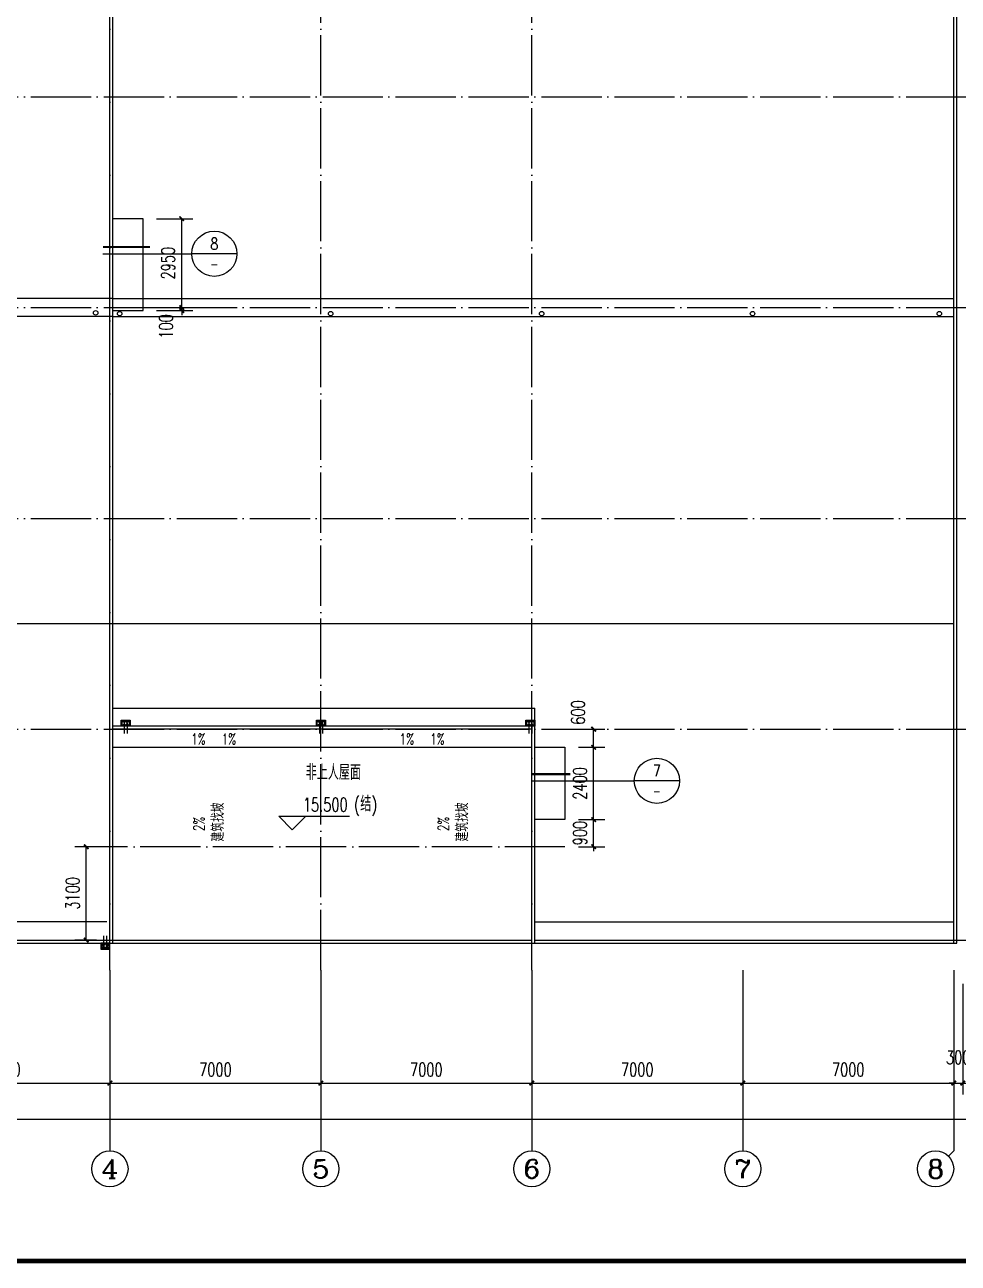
# Model space of a CAD drawing. Extents: x -4747 to 1060961, y -766984 to 396631.
# Drawn here: x 496719 to 527695, y -205239 to -164117 of the extents above; entities that cross this region are included whole.
import ezdxf
from ezdxf.enums import TextEntityAlignment as Align

# ---------------------------------------------------------------- set-up
doc = ezdxf.new("R2010")
doc.units = 0
doc.header["$LTSCALE"] = 1000
doc.header["$MEASUREMENT"] = 0
doc.linetypes.add('DOTE', pattern=[2.42, 2, -0.2, 0.02, -0.2])
doc.layers.get('0').update_dxf_attribs({"linetype": 'CONTINUOUS'})
doc.layers.get('DEFPOINTS').update_dxf_attribs({"linetype": 'CONTINUOUS'})
for name, color, linetype in [('AXIS', 3, 'CONTINUOUS'), ('AXIS_TEXT', 7, 'CONTINUOUS'), ('DIM_ELEV', 3, 'CONTINUOUS'), ('DIM_IDEN', 3, 'CONTINUOUS'), ('DIM_SYMB', 3, 'CONTINUOUS'), ('DOTE', 1, 'DOTE'), ('PUB_DIM', 3, 'CONTINUOUS'), ('PUB_TEXT', 7, 'CONTINUOUS'), ('PUB_TITLE', 4, 'CONTINUOUS'), ('屋面', 4, 'CONTINUOUS'), ('雨水管', 2, 'CONTINUOUS')]:
    doc.layers.add(name, color=color, linetype=linetype)
doc.styles.add('_TCH_AXIS', font='COMPLEX', dxfattribs={"bigfont": 'GBCBIG'})
doc.styles.add('_TCH_DIM', font='SIMPLEX', dxfattribs={"bigfont": 'GBCBIG'})
doc.styles.add('_TCH_LABEL', font='COMPLEX', dxfattribs={"bigfont": 'GBCBIG'})
doc.styles.add('COMPLEX', font='complex_.ttf')
doc.styles.add('DIM_FONT', font='SIMPLEX', dxfattribs={"width": 0.7, "bigfont": 'GBCBIG'})
doc.styles.get("Standard").update_dxf_attribs({"font": 'gbenor.shx', "bigfont": 'gbcbig.shx'})
doc.dimstyles.new('DIMN150', dxfattribs={"dimscale": 1.5, "dimtxt": 300, "dimasz": 100, "dimexe": 250, "dimexo": 300, "dimgap": 150, "dimtad": 1, "dimdec": 0, "dimzin": 0, "dimtxsty": 'DIM_FONT', "dimblk": 'ARCHTICK', "dimcen": 0.09, "dimclrt": 7, "dimazin": 3, "dimtfac": 1, "dimtdec": 0, "dimtix": 1, "dimtmove": 0, "dimatfit": 3, "dimtolj": 1, "dimtzin": 0})

# ---------------------------------------------------------------- blocks, each defined once
blk = doc.blocks.new('A$C53222BD9')
at = {"layer": 'PUB_TEXT'}
for p, q in [((100, 100), (100, 440)), ((200, 100), (200, 440)), ((0, 200), (0, 0)), ((300, 200), (0, 200)), ((0, 0), (300, 0)), ((270, 170), (30, 170)), ((30, 170), (30, 30)), ((30, 170), (107, 125)), ((30, 30), (107, 75)), ((30, 30), (270, 30)), ((193, 125), (270, 170)), ((193, 75), (270, 30)), ((270, 30), (270, 170)), ((300, 0), (300, 200))]:
    blk.add_line(p, q, dxfattribs=at)
blk.add_circle((150, 100), 50, dxfattribs=at)
blk = doc.blocks.new('_ARCHTICK')
at = {"color": 0, "linetype": 'BYBLOCK', "const_width": 0.4}
blk.add_lwpolyline([(-0.5, -0.5), (0.5, 0.5)], dxfattribs=at)
blk = doc.blocks.new('*D204')
at = {"layer": 'DEFPOINTS', "color": 0}
for p in [(500645, -170558), (501926, -170558), (500645, -173508)]:
    blk.add_point(p, dxfattribs=at)
at = {"layer": 'PUB_DIM', "color": 0}
for p, q in [((501095, -170558), (502301, -170558)), ((501926, -173508), (501926, -170558)), ((501095, -173508), (502301, -173508))]:
    blk.add_line(p, q, dxfattribs=at)
at = {"layer": 'PUB_DIM', "color": 0, "xscale": 150, "yscale": 150, "zscale": 150}
for p, rotation in [((501926, -170558), 90), ((501926, -173508), 270)]:
    blk.add_blockref('_ARCHTICK', p, dxfattribs=dict(at, rotation=rotation))
at = {"layer": 'PUB_DIM', "color": 7, "insert": (501476, -172033), "char_height": 450, "attachment_point": 5, "rotation": 90, "style": 'DIM_FONT'}
blk.add_mtext('\\A1;2950', dxfattribs=at)
blk = doc.blocks.new('*D205')
at = {"layer": 'DEFPOINTS', "color": 0}
for p in [(500645, -173508), (501926, -173508), (500645, -173608)]:
    blk.add_point(p, dxfattribs=at)
at = {"layer": 'PUB_DIM', "color": 0}
for p, q in [((501095, -173508), (502301, -173508)), ((501926, -173508), (501926, -173358)), ((501926, -173608), (501926, -173508)), ((501095, -173608), (502301, -173608)), ((501926, -173608), (501926, -173758))]:
    blk.add_line(p, q, dxfattribs=at)
at = {"layer": 'PUB_DIM', "color": 0, "xscale": 150, "yscale": 150, "zscale": 150}
for p, rotation in [((501926, -173508), 270), ((501926, -173608), 90)]:
    blk.add_blockref('_ARCHTICK', p, dxfattribs=dict(at, rotation=rotation))
at = {"layer": 'PUB_DIM', "color": 7, "insert": (501409, -174133), "char_height": 450, "attachment_point": 5, "rotation": 90, "style": 'DIM_FONT'}
blk.add_mtext('\\A1;100', dxfattribs=at)
blk = doc.blocks.new('*D785')
at = {"layer": 'DEFPOINTS', "color": 0}
for p in [(514645, -187508), (515596, -187508), (514645, -188108)]:
    blk.add_point(p, dxfattribs=at)
at = {"layer": 'PUB_DIM', "color": 0}
for p, q in [((515095, -187508), (515971, -187508)), ((515596, -188108), (515596, -187508)), ((515095, -188108), (515971, -188108))]:
    blk.add_line(p, q, dxfattribs=at)
at = {"layer": 'PUB_DIM', "color": 0, "xscale": 150, "yscale": 150, "zscale": 150}
for p, rotation in [((515596, -187508), 90), ((515596, -188108), 270)]:
    blk.add_blockref('_ARCHTICK', p, dxfattribs=dict(at, rotation=rotation))
at = {"layer": 'PUB_DIM', "color": 7, "insert": (515079, -186953), "char_height": 450, "attachment_point": 5, "rotation": 90, "style": 'DIM_FONT'}
blk.add_mtext('\\A1;600', dxfattribs=at)
blk = doc.blocks.new('*D786')
at = {"layer": 'DEFPOINTS', "color": 0}
for p in [(514645, -188108), (515596, -188108), (514645, -190508)]:
    blk.add_point(p, dxfattribs=at)
at = {"layer": 'PUB_DIM', "color": 0}
for p, q in [((515095, -188108), (515971, -188108)), ((515596, -190508), (515596, -188108)), ((515095, -190508), (515971, -190508))]:
    blk.add_line(p, q, dxfattribs=at)
at = {"layer": 'PUB_DIM', "color": 0, "xscale": 150, "yscale": 150, "zscale": 150}
for p, rotation in [((515596, -188108), 90), ((515596, -190508), 270)]:
    blk.add_blockref('_ARCHTICK', p, dxfattribs=dict(at, rotation=rotation))
at = {"layer": 'PUB_DIM', "color": 7, "insert": (515146, -189308), "char_height": 450, "attachment_point": 5, "rotation": 90, "style": 'DIM_FONT'}
blk.add_mtext('\\A1;2400', dxfattribs=at)
blk = doc.blocks.new('*D787')
at = {"layer": 'DEFPOINTS', "color": 0}
for p in [(514645, -190508), (515596, -190508), (514645, -191408)]:
    blk.add_point(p, dxfattribs=at)
at = {"layer": 'PUB_DIM', "color": 0}
for p, q in [((515596, -190508), (515596, -190358)), ((515095, -190508), (515971, -190508)), ((515596, -191408), (515596, -190508)), ((515095, -191408), (515971, -191408)), ((515596, -191408), (515596, -191558))]:
    blk.add_line(p, q, dxfattribs=at)
at = {"layer": 'PUB_DIM', "color": 0, "xscale": 150, "yscale": 150, "zscale": 150}
for p, rotation in [((515596, -190508), 270), ((515596, -191408), 90)]:
    blk.add_blockref('_ARCHTICK', p, dxfattribs=dict(at, rotation=rotation))
at = {"layer": 'PUB_DIM', "color": 7, "insert": (515146, -190958), "char_height": 450, "attachment_point": 5, "rotation": 90, "style": 'DIM_FONT'}
blk.add_mtext('\\A1;900', dxfattribs=at)
blk = doc.blocks.new('*D834')
at = {"layer": 'AXIS', "color": 0}
for p, q in [((492545, -195958), (492545, -199633)), ((499545, -195958), (499545, -199633)), ((492545, -199258), (499545, -199258))]:
    blk.add_line(p, q, dxfattribs=at)
at = {"layer": 'DEFPOINTS', "color": 0}
for p in [(492545, -195508), (499545, -195508), (499545, -199258)]:
    blk.add_point(p, dxfattribs=at)
at = {"layer": 'AXIS', "color": 0, "xscale": 150, "yscale": 150, "zscale": 150, "rotation": 180}
blk.add_blockref('_ARCHTICK', (492545, -199258), dxfattribs=at)
at = {"layer": 'AXIS', "color": 0, "xscale": 150, "yscale": 150, "zscale": 150}
blk.add_blockref('_ARCHTICK', (499545, -199258), dxfattribs=at)
at = {"layer": 'AXIS', "color": 7, "insert": (496045, -198808), "char_height": 450, "attachment_point": 5, "style": 'DIM_FONT'}
blk.add_mtext('\\A1;7000', dxfattribs=at)
blk = doc.blocks.new('*D835')
at = {"layer": 'AXIS', "color": 0}
for p, q in [((499545, -195958), (499545, -199633)), ((506545, -195958), (506545, -199633)), ((499545, -199258), (506545, -199258))]:
    blk.add_line(p, q, dxfattribs=at)
at = {"layer": 'DEFPOINTS', "color": 0}
for p in [(499545, -195508), (506545, -195508), (506545, -199258)]:
    blk.add_point(p, dxfattribs=at)
at = {"layer": 'AXIS', "color": 0, "xscale": 150, "yscale": 150, "zscale": 150, "rotation": 180}
blk.add_blockref('_ARCHTICK', (499545, -199258), dxfattribs=at)
at = {"layer": 'AXIS', "color": 0, "xscale": 150, "yscale": 150, "zscale": 150}
blk.add_blockref('_ARCHTICK', (506545, -199258), dxfattribs=at)
at = {"layer": 'AXIS', "color": 7, "insert": (503045, -198808), "char_height": 450, "attachment_point": 5, "style": 'DIM_FONT'}
blk.add_mtext('\\A1;7000', dxfattribs=at)
blk = doc.blocks.new('*D836')
at = {"layer": 'AXIS', "color": 0}
for p, q in [((506545, -195958), (506545, -199633)), ((513545, -195958), (513545, -199633)), ((506545, -199258), (513545, -199258))]:
    blk.add_line(p, q, dxfattribs=at)
at = {"layer": 'DEFPOINTS', "color": 0}
for p in [(506545, -195508), (513545, -195508), (513545, -199258)]:
    blk.add_point(p, dxfattribs=at)
at = {"layer": 'AXIS', "color": 0, "xscale": 150, "yscale": 150, "zscale": 150, "rotation": 180}
blk.add_blockref('_ARCHTICK', (506545, -199258), dxfattribs=at)
at = {"layer": 'AXIS', "color": 0, "xscale": 150, "yscale": 150, "zscale": 150}
blk.add_blockref('_ARCHTICK', (513545, -199258), dxfattribs=at)
at = {"layer": 'AXIS', "color": 7, "insert": (510045, -198808), "char_height": 450, "attachment_point": 5, "style": 'DIM_FONT'}
blk.add_mtext('\\A1;7000', dxfattribs=at)
blk = doc.blocks.new('*D837')
at = {"layer": 'AXIS', "color": 0}
for p, q in [((513545, -195958), (513545, -199633)), ((520545, -195958), (520545, -199633)), ((513545, -199258), (520545, -199258))]:
    blk.add_line(p, q, dxfattribs=at)
at = {"layer": 'DEFPOINTS', "color": 0}
for p in [(513545, -195508), (520545, -195508), (520545, -199258)]:
    blk.add_point(p, dxfattribs=at)
at = {"layer": 'AXIS', "color": 0, "xscale": 150, "yscale": 150, "zscale": 150, "rotation": 180}
blk.add_blockref('_ARCHTICK', (513545, -199258), dxfattribs=at)
at = {"layer": 'AXIS', "color": 0, "xscale": 150, "yscale": 150, "zscale": 150}
blk.add_blockref('_ARCHTICK', (520545, -199258), dxfattribs=at)
at = {"layer": 'AXIS', "color": 7, "insert": (517045, -198808), "char_height": 450, "attachment_point": 5, "style": 'DIM_FONT'}
blk.add_mtext('\\A1;7000', dxfattribs=at)
blk = doc.blocks.new('*D838')
at = {"layer": 'AXIS', "color": 0}
for p, q in [((520545, -195958), (520545, -199633)), ((527545, -195958), (527545, -199633)), ((520545, -199258), (527545, -199258))]:
    blk.add_line(p, q, dxfattribs=at)
at = {"layer": 'DEFPOINTS', "color": 0}
for p in [(520545, -195508), (527545, -195508), (527545, -199258)]:
    blk.add_point(p, dxfattribs=at)
at = {"layer": 'AXIS', "color": 0, "xscale": 150, "yscale": 150, "zscale": 150, "rotation": 180}
blk.add_blockref('_ARCHTICK', (520545, -199258), dxfattribs=at)
at = {"layer": 'AXIS', "color": 0, "xscale": 150, "yscale": 150, "zscale": 150}
blk.add_blockref('_ARCHTICK', (527545, -199258), dxfattribs=at)
at = {"layer": 'AXIS', "color": 7, "insert": (524045, -198808), "char_height": 450, "attachment_point": 5, "style": 'DIM_FONT'}
blk.add_mtext('\\A1;7000', dxfattribs=at)
blk = doc.blocks.new('*D839')
at = {"layer": 'AXIS', "color": 0}
for p, q in [((527545, -195958), (527545, -199633)), ((527845, -195958), (527845, -199633)), ((527545, -199258), (527395, -199258)), ((527545, -199258), (527845, -199258)), ((527845, -199258), (527995, -199258))]:
    blk.add_line(p, q, dxfattribs=at)
at = {"layer": 'DEFPOINTS', "color": 0}
for p in [(527545, -195508), (527845, -195508), (527845, -199258)]:
    blk.add_point(p, dxfattribs=at)
at = {"layer": 'AXIS', "color": 0, "xscale": 150, "yscale": 150, "zscale": 150}
blk.add_blockref('_ARCHTICK', (527545, -199258), dxfattribs=at)
at = {"layer": 'AXIS', "color": 0, "xscale": 150, "yscale": 150, "zscale": 150, "rotation": 180}
blk.add_blockref('_ARCHTICK', (527845, -199258), dxfattribs=at)
at = {"layer": 'AXIS', "color": 7, "insert": (527695, -198407), "char_height": 450, "attachment_point": 5, "style": 'DIM_FONT'}
blk.add_mtext('\\A1;300', dxfattribs=at)
blk = doc.blocks.new('*D848')
at = {"layer": 'AXIS', "color": 0}
for p, q in [((478445, -196258), (478445, -200833)), ((578945, -196258), (578945, -200833)), ((478445, -200458), (578945, -200458))]:
    blk.add_line(p, q, dxfattribs=at)
at = {"layer": 'DEFPOINTS', "color": 0}
for p in [(478445, -195808), (578945, -195808), (578945, -200458)]:
    blk.add_point(p, dxfattribs=at)
at = {"layer": 'AXIS', "color": 0, "xscale": 150, "yscale": 150, "zscale": 150, "rotation": 180}
blk.add_blockref('_ARCHTICK', (478445, -200458), dxfattribs=at)
at = {"layer": 'AXIS', "color": 0, "xscale": 150, "yscale": 150, "zscale": 150}
blk.add_blockref('_ARCHTICK', (578945, -200458), dxfattribs=at)
at = {"layer": 'AXIS', "color": 7, "insert": (528695, -200008), "char_height": 450, "attachment_point": 5, "style": 'DIM_FONT'}
blk.add_mtext('\\A1;100500', dxfattribs=at)
blk = doc.blocks.new('*D849')
at = {"layer": 'DEFPOINTS', "color": 0}
for p in [(498760, -191408), (499545, -191408), (499545, -194508)]:
    blk.add_point(p, dxfattribs=at)
at = {"layer": 'PUB_DIM', "color": 0}
for p, q in [((499095, -191408), (498385, -191408)), ((498760, -194508), (498760, -191408)), ((499095, -194508), (498385, -194508))]:
    blk.add_line(p, q, dxfattribs=at)
at = {"layer": 'PUB_DIM', "color": 0, "xscale": 150, "yscale": 150, "zscale": 150}
for p, rotation in [((498760, -191408), 90), ((498760, -194508), 270)]:
    blk.add_blockref('_ARCHTICK', p, dxfattribs=dict(at, rotation=rotation))
at = {"layer": 'PUB_DIM', "color": 7, "insert": (498310, -192958), "char_height": 450, "attachment_point": 5, "rotation": 90, "style": 'DIM_FONT'}
blk.add_mtext('\\A1;3100', dxfattribs=at)
blk = doc.blocks.new('_AXISO')
blk.add_circle((0, 0), 0.5)
at = {"layer": 'AXIS_TEXT', "style": 'COMPLEX', "width": 1.041667}
blk.add_attdef('A', text='', height=0.56, dxfattribs=at).set_placement((-0.25, -0.28), (0.25, -0.28), align=Align.FIT)

msp = doc.modelspace()

# ---------------------------------------------------------------- linework, layer by layer
at = {"layer": 'AXIS'}
for p, q in [((499544.9, -195507.9), (499544.9, -201507.9)), ((506544.9, -195507.9), (506544.9, -201507.9)), ((513544.9, -195507.9), (513544.9, -201507.9)), ((520544.9, -195507.9), (520544.9, -201507.9)), ((527544.9, -195507.9), (527544.9, -201507.9)), ((527369.2, -201683.7), (527544.9, -201507.9))]:
    msp.add_line(p, q, dxfattribs=at)
at = {"layer": 'DIM_ELEV'}
for p, q in [((505596, -190844.5), (505146, -190394.5)), ((505146, -190394.5), (507493.5, -190394.5)), ((505596, -190844.5), (506046, -190394.5))]:
    msp.add_line(p, q, dxfattribs=at)
at = {"layer": 'DIM_IDEN'}
for p, q in [((499313.4, -171721.3), (501593.9, -171721.3)), ((501593.9, -171721.3), (502258.9, -171721.3)), ((503758.9, -171721.3), (502258.9, -171721.3)), ((513544.9, -189221.8), (516529.7, -189221.8)), ((516529.7, -189221.8), (516944.8, -189221.8)), ((518444.8, -189221.8), (516944.8, -189221.8))]:
    msp.add_line(p, q, dxfattribs=at)
at = {"layer": 'DIM_IDEN', "const_width": 75}
for points in [[(499313.4, -171496.3), (500874.4, -171496.3)], [(513544.9, -188996.8), (514819.3, -188996.8)]]:
    msp.add_lwpolyline(points, dxfattribs=at)
at = {"layer": 'DIM_IDEN'}
for centre in [(503008.9, -171721.3), (517694.8, -189221.8)]:
    msp.add_circle(centre, 750, dxfattribs=at)
at = {"layer": 'DIM_SYMB', "linetype": 'BYBLOCK'}
for points in [[(496788.8, -173533.5, 0, 0, 0), (497611.5, -173533.5, 96, 0, 0), (497971.5, -173533.5, 0, 0, 0)], [(502115.6, -187833.5, 0, 0, 0), (501293, -187833.5, 96, 0, 0), (500933, -187833.5, 0, 0, 0)], [(503789.3, -187833.5, 0, 0, 0), (504612, -187833.5, 96, 0, 0), (504972, -187833.5, 0, 0, 0)], [(509034.1, -187833.5, 0, 0, 0), (508211.5, -187833.5, 96, 0, 0), (507851.5, -187833.5, 0, 0, 0)], [(510707.8, -187833.5, 0, 0, 0), (511530.5, -187833.5, 96, 0, 0), (511890.5, -187833.5, 0, 0, 0)], [(502805.2, -192435.1, 0, 0, 0), (502805.2, -189251, 96, 0, 0), (502805.2, -188891, 0, 0, 0)], [(510914.5, -192435.1, 0, 0, 0), (510914.5, -189251, 96, 0, 0), (510914.5, -188891, 0, 0, 0)], [(496788.8, -194233.5, 0, 0, 0), (497611.5, -194233.5, 96, 0, 0), (497971.5, -194233.5, 0, 0, 0)]]:
    msp.add_lwpolyline(points, format="xyseb", dxfattribs=at)
at = {"layer": 'DOTE'}
for p, q in [((499544.9, -195507.9), (499544.9, -151507.9)), ((506544.9, -195507.9), (506544.9, -151507.9)), ((513544.9, -195507.9), (513544.9, -151507.9)), ((475144.9, -166507.9), (579844.9, -166507.9)), ((475144.9, -173507.9), (579844.9, -173507.9)), ((475144.9, -180507.9), (579844.9, -180507.9)), ((475144.9, -187507.9), (579844.9, -187507.9)), ((514644.9, -191407.9), (498544.9, -191407.9)), ((475144.9, -194507.9), (579844.9, -194507.9))]:
    msp.add_line(p, q, dxfattribs=at)
at = {"layer": 'PUB_TITLE', "const_width": 150}
msp.add_lwpolyline([(425670.8, -205164.3), (598770.8, -205164.3), (598770.8, -82014.3), (425670.8, -82014.3)], close=True, dxfattribs=at)
at = {"layer": '屋面'}
for points in [[(499644.9, -194607.9), (499644.9, -187407.9), (499644.9, -187407.9), (499644.9, -152407.9), (478444.9, -152407.9), (478444.9, -194607.9)], [(499544.9, -194607.9), (499544.9, -187407.9), (499544.9, -152507.9), (478544.9, -152507.9), (478544.9, -173507.9)], [(527544.9, -194607.9), (527544.9, -152407.9)], [(527644.9, -194607.9), (527644.9, -152407.9)], [(499644.9, -173607.9), (500644.9, -173607.9), (500644.9, -170557.9), (499644.9, -170557.9)], [(499644.9, -173207.9), (486244.9, -173207.9)], [(499644.9, -173207.9), (527544.9, -173207.9)], [(499644.9, -173807.9), (485644.9, -173807.9)], [(499644.9, -173807.9), (527544.9, -173807.9)], [(478544.9, -180607.9), (478544.9, -194507.9), (499444.9, -194507.9)], [(499644.9, -184007.9), (478544.9, -184007.9)], [(527544.9, -184007.9), (499644.9, -184007.9)], [(499644.9, -186807.9), (513644.9, -186807.9)], [(513644.9, -187407.9), (513644.9, -186807.9)], [(499644.9, -194607.9), (513544.9, -194607.9), (513644.9, -194607.9), (513644.9, -187407.9), (499644.9, -187407.9)], [(499644.9, -194507.9), (513544.9, -194507.9), (513544.9, -187507.9), (499644.9, -187507.9)], [(499644.9, -188107.9), (513544.9, -188107.9)], [(513644.9, -188107.9), (514644.9, -188107.9), (514644.9, -190507.9), (513644.9, -190507.9)], [(499444.9, -193907.9), (478544.9, -193907.9)], [(513644.9, -193907.9), (527544.9, -193907.9)], [(478444.9, -194607.9), (499644.9, -194607.9), (499644.9, -194607.9)], [(513644.9, -194507.9), (527644.9, -194507.9)], [(513644.9, -194607.9), (527644.9, -194607.9)]]:
    msp.add_lwpolyline(points, dxfattribs=at)
at = {"layer": '雨水管'}
for centre in [(499069.9, -173682.9), (499869.9, -173707.9), (506869.9, -173707.9), (513869.9, -173707.9), (520869.9, -173707.9), (527069.9, -173707.9), (499394.9, -194682.9)]:
    msp.add_circle(centre, 75, dxfattribs=at)

# ---------------------------------------------------------------- block references
at = {"layer": 'AXIS'}
ref = msp.add_blockref('_AXISO', (499544.9, -202107.9), dxfattribs=dict(at, xscale=1200, yscale=1200, zscale=1200))
ref.add_attrib('A', '4', dxfattribs={"layer": 'AXIS_TEXT', "height": 618, "style": '_TCH_AXIS', "width": 1.208068}).set_placement((499260.5, -202417), (499829.4, -202417), align=Align.FIT)
ref = msp.add_blockref('_AXISO', (506544.9, -202107.9), dxfattribs=dict(at, xscale=1200, yscale=1200, zscale=1200))
ref.add_attrib('A', '5', dxfattribs={"layer": 'AXIS_TEXT', "height": 612, "style": '_TCH_AXIS', "width": 1.410273}).set_placement((506257.2, -202413.9), (506832.6, -202413.9), align=Align.FIT)
ref = msp.add_blockref('_AXISO', (513544.9, -202107.9), dxfattribs=dict(at, xscale=1200, yscale=1200, zscale=1200))
ref.add_attrib('A', '6', dxfattribs={"layer": 'AXIS_TEXT', "height": 612, "style": '_TCH_AXIS', "width": 1.410273}).set_placement((513257.2, -202413.9), (513832.6, -202413.9), align=Align.FIT)
ref = msp.add_blockref('_AXISO', (520544.9, -202107.9), dxfattribs=dict(at, xscale=1200, yscale=1200, zscale=1200))
ref.add_attrib('A', '7', dxfattribs={"layer": 'AXIS_TEXT', "height": 612, "style": '_TCH_AXIS', "width": 1.410273}).set_placement((520257.2, -202413.9), (520832.6, -202413.9), align=Align.FIT)
ref = msp.add_blockref('_AXISO', (526944.9, -202107.9), dxfattribs=dict(at, xscale=1200, yscale=1200, zscale=1200))
ref.add_attrib('A', '8', dxfattribs={"layer": 'AXIS_TEXT', "height": 612, "style": '_TCH_AXIS', "width": 1.410273}).set_placement((526657.2, -202413.9), (527232.6, -202413.9), align=Align.FIT)
at = {"layer": '雨水管', "xscale": -1, "rotation": 180}
for p in [(499917, -187207.9), (506394.9, -187207.9), (513344.9, -187207.9)]:
    msp.add_blockref('A$C53222BD9', p, dxfattribs=at)
at = {"layer": '雨水管'}
msp.add_blockref('A$C53222BD9', (499244.9, -194807.9), dxfattribs=at)

# ---------------------------------------------------------------- texts
at = {"layer": 'PUB_TEXT', "style": '_TCH_LABEL'}
for s, p, p2 in [('8', (502878.4, -171582.5), (503139.5, -171582.5)), ('7', (517564.3, -189083), (517825.3, -189083))]:
    msp.add_text(s, height=391.5, dxfattribs=at).set_placement(p, p2, align=Align.FIT)
at = {"layer": 'PUB_TEXT', "style": '_TCH_LABEL', "width": 0.777778}
for p, p2 in [((502878.4, -172251.6), (503139.5, -172251.6)), ((517564.3, -189752.2), (517825.3, -189752.2))]:
    msp.add_text('-', height=391.5, dxfattribs=at).set_placement(p, p2, align=Align.FIT)
at = {"layer": 'PUB_TEXT', "linetype": 'BYBLOCK', "style": '_TCH_DIM', "width": 0.705882}
for p in [(502241.6, -188012), (503255.3, -188012), (509160.1, -188012), (510173.8, -188012)]:
    msp.add_text('1%%%', height=357, dxfattribs=at).set_placement(p)
at = {"layer": 'PUB_TEXT'}
msp.add_text('非上人屋面', height=508.64, dxfattribs=at).set_placement((506044, -189190.1))
at = {"layer": 'PUB_TEXT', "style": '_TCH_DIM', "width": 0.705882}
for s, height, p in [('15.500', 446.25, (505948.5, -190237)), ('(', 446.2, (507643.5, -190237)), (')', 446.2, (508222.1, -190237))]:
    msp.add_text(s, height=height, dxfattribs=at).set_placement(p)
at = {"layer": 'PUB_TEXT', "style": '_TCH_DIM'}
msp.add_text('结', height=506.4, dxfattribs=at).set_placement((507853.5, -190237))
at = {"layer": 'PUB_TEXT', "linetype": 'BYBLOCK', "style": '_TCH_DIM'}
for p in [(503327.8, -191234.9), (511437.2, -191234.9)]:
    msp.add_text('建筑找坡', height=405.11, rotation=90, dxfattribs=at).set_placement(p)
at = {"layer": 'PUB_TEXT', "linetype": 'BYBLOCK', "style": '_TCH_DIM', "width": 0.705882}
for p in [(502679.2, -190891), (510788.5, -190891)]:
    msp.add_text('2%%%', height=357, rotation=90, dxfattribs=at).set_placement(p)

# ---------------------------------------------------------------- dimensions: what is measured, and where the dimension line sits
at = {"layer": 'AXIS'}
for p1, p2, distance, picture, middle in [((492544.9, -195507.9), (499544.9, -195507.9), -3750, '*D834', (496044.9, -198807.9)), ((499544.9, -195507.9), (506544.9, -195507.9), -3750, '*D835', (503044.9, -198807.9)), ((506544.9, -195507.9), (513544.9, -195507.9), -3750, '*D836', (510044.9, -198807.9)), ((513544.9, -195507.9), (520544.9, -195507.9), -3750, '*D837', (517044.9, -198807.9)), ((520544.9, -195507.9), (527544.9, -195507.9), -3750, '*D838', (524044.9, -198807.9)), ((478444.9, -195807.9), (578944.9, -195807.9), -4650, '*D848', (528694.9, -200007.9))]:
    dim = msp.add_aligned_dim(p1=p1, p2=p2, distance=distance, dimstyle='DIMN150', dxfattribs=at)
    dim.commit()
    dim.dimension.update_dxf_attribs({"geometry": picture, "text_midpoint": middle})
dim = msp.add_linear_dim(base=(527844.9, -199257.9), p1=(527544.9, -195507.9), p2=(527844.9, -195507.9), angle=0, dimstyle='DIMN150', dxfattribs=at)
dim.commit()
dim.dimension.update_dxf_attribs({"geometry": '*D839', "text_midpoint": (527694.9, -198406.7), "dimtype": 129})
at = {"layer": 'PUB_DIM'}
for p1, p2, distance, picture, middle in [((500644.9, -173507.9), (500644.9, -170557.9), -1281.5, '*D204', (501476.4, -172032.9)), ((514644.9, -190507.9), (514644.9, -188107.9), -951.3, '*D786', (515146.3, -189307.9)), ((514644.9, -191407.9), (514644.9, -190507.9), -951.3, '*D787', (515146.3, -190957.9)), ((499544.9, -194507.9), (499544.9, -191407.9), 784.6, '*D849', (498310.3, -192957.9))]:
    dim = msp.add_aligned_dim(p1=p1, p2=p2, distance=distance, dimstyle='DIMN150', dxfattribs=at)
    dim.commit()
    dim.dimension.update_dxf_attribs({"geometry": picture, "text_midpoint": middle})
for base, p1, p2, picture, middle in [((501926.4, -173507.9), (500644.9, -173607.9), (500644.9, -173507.9), '*D205', (501408.9, -174132.9)), ((515596.3, -187507.9), (514644.9, -188107.9), (514644.9, -187507.9), '*D785', (515078.8, -186952.9))]:
    dim = msp.add_linear_dim(base=base, p1=p1, p2=p2, angle=90, dimstyle='DIMN150', dxfattribs=at)
    dim.commit()
    dim.dimension.update_dxf_attribs({"geometry": picture, "text_midpoint": middle, "dimtype": 129})

doc.saveas('drawing.dxf')
